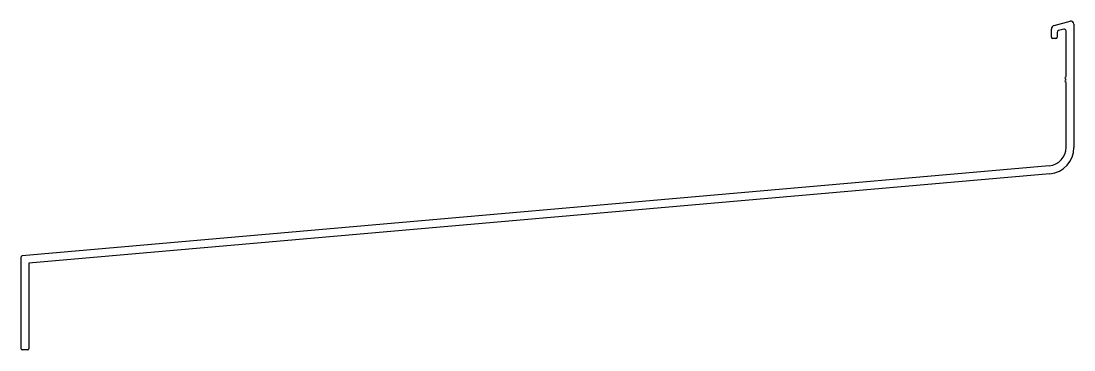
# Model space of a CAD drawing. Extents: x 1766 to 2046, y 2356 to 2444.
import ezdxf

# ---------------------------------------------------------------- set-up
doc = ezdxf.new("R2010")
doc.units = 0
doc.layers.get('0').update_dxf_attribs({"linetype": 'CONTINUOUS'})

msp = doc.modelspace()

# ---------------------------------------------------------------- linework, layer by layer
at = {"linetype": 'CONTINUOUS'}
for p, q in [((2039.7, 2439.54), (2039.7, 2441.7)), ((2040.44, 2442.67), (2044.7, 2443.81)), ((2042.97, 2441.69), (2041.57, 2441.31)), ((2045.7, 2443.04), (2045.7, 2410.24)), ((2040.9, 2439.24), (2040, 2439.24)), ((2041.2, 2440.83), (2041.2, 2439.54)), ((2043.6, 2429.12), (2043.6, 2441.21)), ((2043.38, 2428.89), (2043.6, 2429.12)), ((2043.6, 2428.31), (2043.38, 2428.54)), ((2043.38, 2428.09), (2043.6, 2428.31)), ((2043.6, 2427.51), (2043.38, 2427.73)), ((2043.6, 2410.24), (2043.6, 2427.51)), ((2039.13, 2405.36), (1765.98, 2381.47)), ((2039.31, 2403.27), (1767.8, 2379.52)), ((1765.7, 2356.74), (1765.7, 2381.17)), ((1767.8, 2379.52), (1767.8, 2356.74)), ((1767.5, 2356.44), (1766, 2356.44))]:
    msp.add_line(p, q, dxfattribs=at)
for centre, radius, start, end in [((2040.7, 2441.7), 1, 105, 180), ((2043.1, 2441.21), 0.5, 0, 105), ((2044.9, 2443.04), 0.8, 0, 105), ((2040, 2439.54), 0.3, 180, 270), ((2040.9, 2439.54), 0.3, 270, 0), ((2041.7, 2440.83), 0.5, 105, 180), ((2043.55, 2428.72), 0.25, 135, 225), ((2043.55, 2427.91), 0.25, 135, 225), ((2038.7, 2410.24), 4.9, 275, 0), ((2038.7, 2410.24), 7, 275, 0), ((1766, 2381.17), 0.3, 95, 180), ((1766, 2356.74), 0.3, 180, 270), ((1767.5, 2356.74), 0.3, 270, 0)]:
    msp.add_arc(centre, radius, start, end, dxfattribs=at)

doc.saveas('drawing.dxf')
